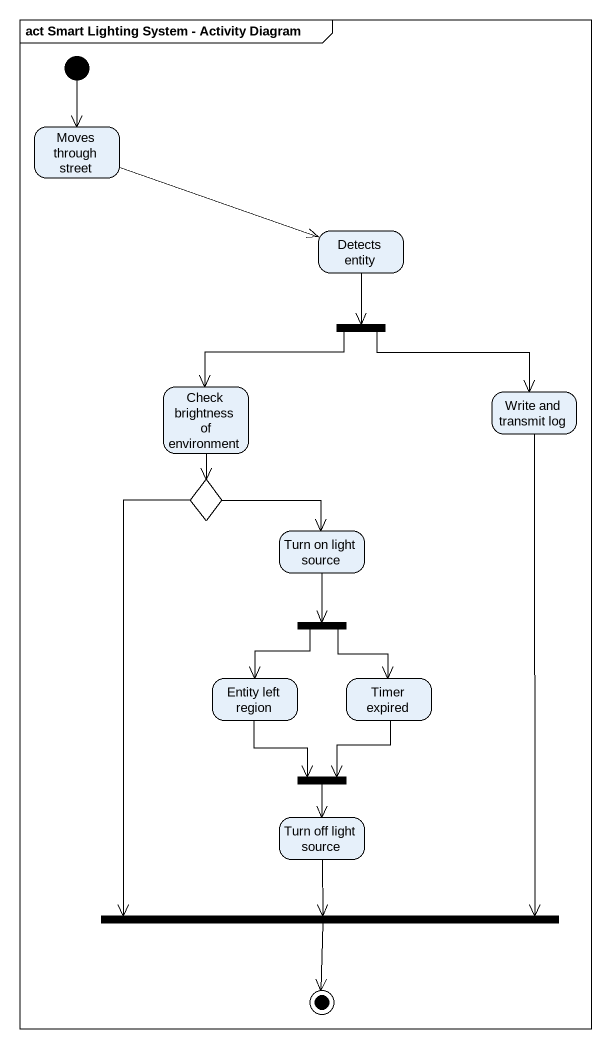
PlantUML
@startuml
mainframe act Smart Lighting System - Activity Diagram
hide empty description
state "Moves through street" as Moves_through_street
state "Detects entity" as Detects_entity
state fork1 <<fork>>
state "Check brightness of environment" as Check_brightness_of
state "Write and transmit log" as Write_and_transmit_log
state choice1 <<choice>>
state "Turn on light source" as Turn_on_light_source
state fork2 <<fork>>
state "Entity left region" as Entity_left_region
state "Timer expired" as Timer_expired
state fork3 <<join>>
state "Turn off light source" as Turn_off_light_source
state fork4 <<join>>
[*] --> Moves_through_street
Moves_through_street -right-> Detects_entity
Detects_entity --> fork1
fork1 -left-> Check_brightness_of
fork1 -right-> Write_and_transmit_log
Check_brightness_of --> choice1
Write_and_transmit_log --> fork4
choice1 -right-> Turn_on_light_source
choice1 --> fork4
Turn_on_light_source --> fork2
fork2 --> Entity_left_region
fork2 --> Timer_expired
Entity_left_region --> fork3
Timer_expired --> fork3
fork3 --> Turn_off_light_source
Turn_off_light_source --> fork4
fork4 --> [*]
@enduml
